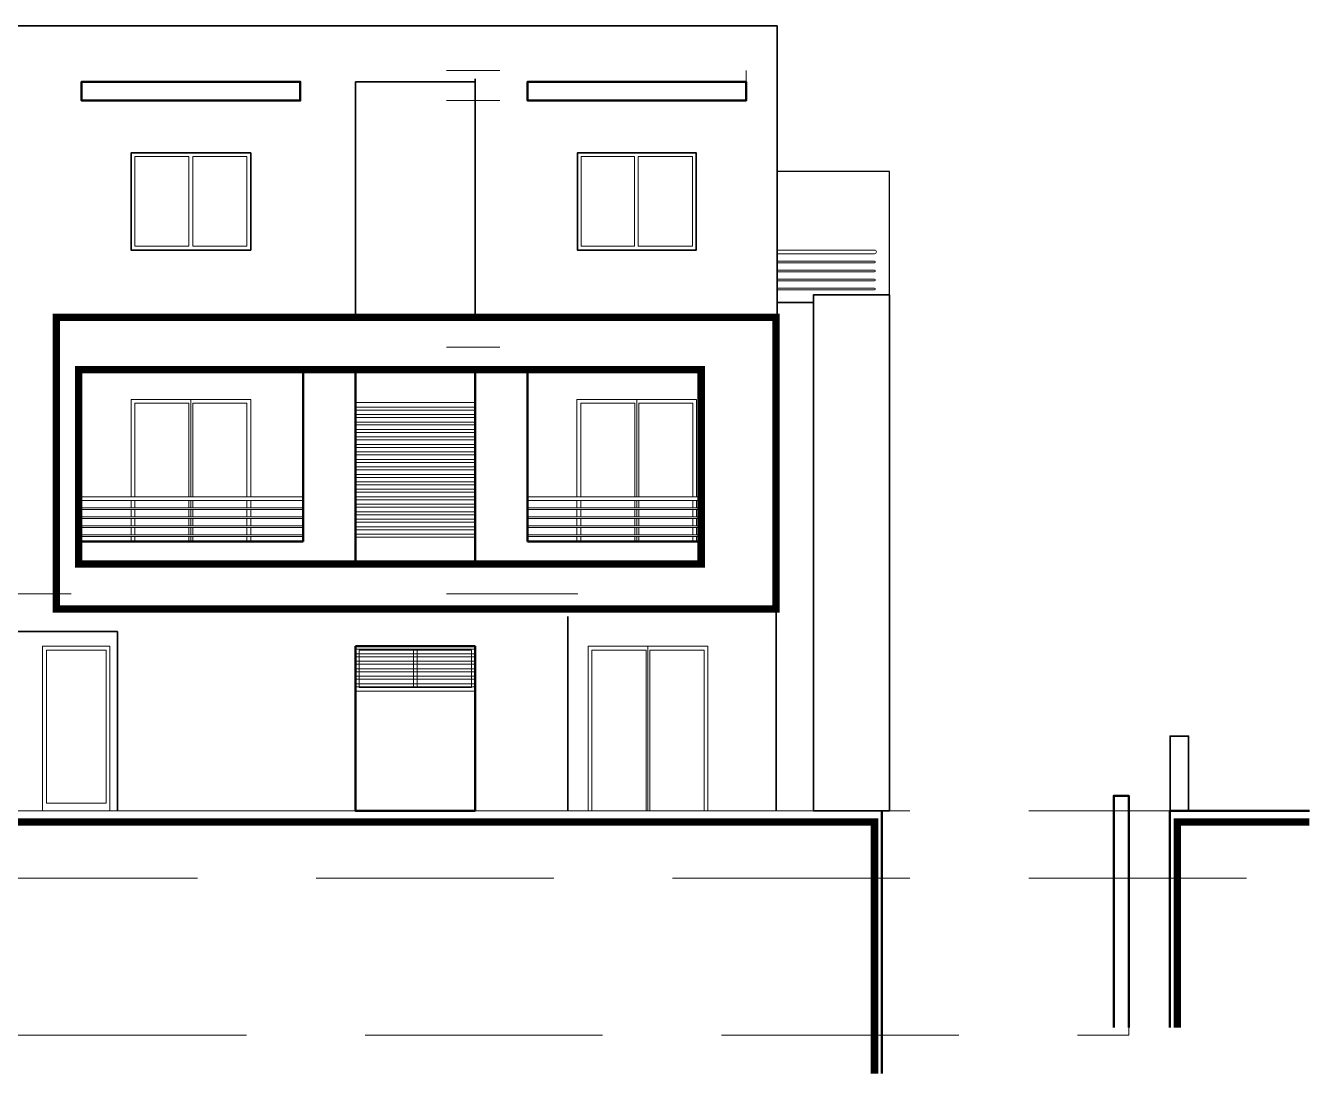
# Model space of a CAD drawing. Header units: metres. Extents: x 0 to 4415, y 1197 to 2590.
# Drawn here: x 1810.92 to 1828.14, y 1198.47 to 1212.54 of the extents above; entities that cross this region are included whole.
import ezdxf

# ---------------------------------------------------------------- set-up
doc = ezdxf.new("R2010")
doc.units = ezdxf.units.M
doc.linetypes.add('CACHE2', pattern=[4.7625, 3.175, -1.5875])
doc.linetypes.add('CONTINU', pattern=[0])
for name, color, linetype, lineweight in [('00-Menuiserie', 152, 'CONTINU', 5), ('caché', 20, 'CACHE2', 13), ('Façade 02', 41, 'Continuous', 35), ('façade 03', 33, 'Continuous', 25), ('gris', 251, 'Continuous', 9), ('mur', 7, 'Continuous', 50), ('vue', 7, 'Continuous', 5)]:
    doc.layers.add(name, color=color, linetype=linetype, lineweight=lineweight)

msp = doc.modelspace()

# ---------------------------------------------------------------- linework, layer by layer
at = {"layer": '00-Menuiserie'}
for p, q in [((1822.273, 1209.538), (1820.973, 1209.538)), ((1822.273, 1209.488), (1820.973, 1209.488)), ((1822.273, 1209.388), (1820.973, 1209.388)), ((1822.273, 1209.368), (1820.973, 1209.368)), ((1822.273, 1209.268), (1820.973, 1209.268)), ((1822.273, 1209.248), (1820.973, 1209.248)), ((1822.273, 1209.148), (1820.973, 1209.148)), ((1822.273, 1209.128), (1820.973, 1209.128)), ((1822.273, 1209.028), (1820.973, 1209.028)), ((1822.273, 1209.008), (1820.973, 1209.008)), ((1814.632, 1206.238), (1811.633, 1206.238)), ((1814.632, 1206.188), (1811.633, 1206.188)), ((1814.632, 1206.088), (1811.633, 1206.088)), ((1819.956, 1206.238), (1817.634, 1206.238)), ((1819.956, 1206.188), (1817.634, 1206.188)), ((1819.956, 1206.088), (1817.634, 1206.088)), ((1814.632, 1206.068), (1811.633, 1206.068)), ((1814.632, 1205.968), (1811.633, 1205.968)), ((1814.632, 1205.948), (1811.633, 1205.948)), ((1819.956, 1206.068), (1817.634, 1206.068)), ((1819.956, 1205.968), (1817.634, 1205.968)), ((1819.956, 1205.948), (1817.634, 1205.948)), ((1814.632, 1205.848), (1811.633, 1205.848)), ((1814.632, 1205.828), (1811.633, 1205.828)), ((1814.632, 1205.728), (1811.633, 1205.728)), ((1819.956, 1205.848), (1817.634, 1205.848)), ((1819.956, 1205.828), (1817.634, 1205.828)), ((1819.956, 1205.728), (1817.634, 1205.728)), ((1814.632, 1205.708), (1811.633, 1205.708)), ((1819.956, 1205.708), (1817.634, 1205.708))]:
    msp.add_line(p, q, dxfattribs=at)
for centre, radius in [((1822.273, 1209.513), 0.025), ((1822.273, 1209.378), 0.01), ((1822.273, 1209.258), 0.01), ((1822.273, 1209.138), 0.01), ((1822.273, 1209.018), 0.01)]:
    msp.add_arc(centre, radius, 270, 90, dxfattribs=at)
at = {"layer": 'caché', "linetype": 'CACHE2'}
for p, q in [((1817.263, 1211.938), (1816.551, 1211.938)), ((1817.263, 1211.538), (1816.551, 1211.538)), ((1817.263, 1208.638), (1816.551, 1208.638)), ((1817.263, 1208.238), (1816.551, 1208.238)), ((1817.263, 1205.338), (1816.551, 1205.338)), ((1818.307, 1205.338), (1816.883, 1205.338)), ((1817.263, 1204.938), (1816.551, 1204.938)), ((1818.307, 1204.938), (1816.883, 1204.938)), ((1800.522, 1202.038), (1827.246, 1202.038)), ((1802.479, 1202.038), (1822.473, 1202.038)), ((1825.473, 1202.038), (1828.089, 1202.038)), ((1800.522, 1201.138), (1827.246, 1201.138))]:
    msp.add_line(p, q, dxfattribs=at)
for points in [[(1809.885, 1204.738), (1810.085, 1204.738), (1810.085, 1204.938), (1811.533, 1204.938)], [(1806.93, 1202.038), (1810.7, 1202.038), (1810.7, 1199.038), (1825.673, 1199.038), (1825.673, 1202.038)]]:
    msp.add_lwpolyline(points, dxfattribs=at)
at = {"layer": 'Façade 02'}
for p, q in [((1820.973, 1212.538), (1820.973, 1208.638)), ((1815.333, 1208.637), (1815.333, 1211.788)), ((1815.333, 1211.788), (1816.933, 1211.788)), ((1816.933, 1208.637), (1816.933, 1211.829)), ((1821.456, 1208.838), (1820.973, 1208.838)), ((1822.473, 1208.938), (1822.473, 1204.638)), ((1820.956, 1204.736), (1820.956, 1202.038)), ((1818.173, 1204.638), (1818.173, 1202.038)), ((1822.473, 1204.638), (1822.473, 1202.038)), ((1812.15, 1204.438), (1812.15, 1202.038))]:
    msp.add_line(p, q, dxfattribs=at)
for points in [[(1820.973, 1212.538), (1809.885, 1212.538), (1809.885, 1212.538), (1809.885, 1204.438), (1812.15, 1204.438)], [(1812.332, 1209.538), (1812.332, 1210.838), (1813.932, 1210.838), (1813.932, 1209.538)], [(1812.332, 1210.838), (1812.332, 1209.538), (1813.932, 1209.538), (1813.932, 1210.838)], [(1818.3, 1209.538), (1818.3, 1210.838), (1819.89, 1210.838), (1819.89, 1209.538)], [(1818.3, 1210.838), (1818.3, 1209.538), (1819.89, 1209.538), (1819.89, 1210.838)], [(1821.456, 1208.638), (1821.456, 1208.938), (1822.473, 1208.938), (1822.473, 1202.038), (1821.456, 1202.038), (1821.456, 1208.638)], [(1826.473, 1202.038), (1826.473, 1203.038), (1826.225, 1203.038), (1826.225, 1202.038)]]:
    msp.add_lwpolyline(points, dxfattribs=at)
at = {"layer": 'façade 03'}
msp.add_lwpolyline([(1822.473, 1208.938), (1822.473, 1210.588), (1820.973, 1210.588)], dxfattribs=at)
at = {"layer": 'gris'}
for p, q in [((1816.883, 1204.238), (1815.383, 1204.238)), ((1816.108, 1204.188), (1816.108, 1203.688)), ((1816.158, 1204.188), (1816.158, 1203.688))]:
    msp.add_line(p, q, dxfattribs=at)
for points in [[(1813.107, 1210.788), (1813.107, 1209.588), (1812.382, 1209.588), (1812.382, 1210.788), (1813.107, 1210.788), (1813.107, 1209.588)], [(1813.882, 1210.788), (1813.882, 1209.588), (1813.157, 1209.588), (1813.157, 1210.788), (1813.882, 1210.788), (1813.882, 1209.588)], [(1819.065, 1210.788), (1819.065, 1209.588), (1818.35, 1209.588), (1818.35, 1210.788), (1819.065, 1210.788), (1819.065, 1209.588)], [(1819.84, 1210.788), (1819.84, 1209.588), (1819.115, 1209.588), (1819.115, 1210.788), (1819.84, 1210.788), (1819.84, 1209.588)], [(1813.132, 1206.238), (1813.132, 1207.538), (1812.332, 1207.538), (1812.332, 1206.238)], [(1812.332, 1206.238), (1812.332, 1207.538), (1813.932, 1207.538), (1813.932, 1206.238)], [(1813.107, 1206.238), (1813.107, 1207.488), (1812.382, 1207.488), (1812.382, 1206.238)], [(1813.157, 1206.238), (1813.157, 1207.488), (1813.882, 1207.488), (1813.882, 1206.238)], [(1819.095, 1206.238), (1819.095, 1207.538), (1818.295, 1207.538), (1818.295, 1206.238)], [(1818.295, 1206.238), (1818.295, 1207.538), (1819.895, 1207.538), (1819.895, 1206.238)], [(1819.07, 1206.238), (1819.07, 1207.488), (1818.345, 1207.488), (1818.345, 1206.238)], [(1819.12, 1206.238), (1819.12, 1207.488), (1819.845, 1207.488), (1819.845, 1206.238)], [(1812.332, 1206.188), (1812.332, 1206.088)], [(1812.332, 1206.088), (1812.332, 1206.188)], [(1812.382, 1206.188), (1812.382, 1206.088)], [(1813.107, 1206.188), (1813.107, 1206.088)], [(1813.107, 1206.088), (1813.107, 1206.188)], [(1813.132, 1206.188), (1813.132, 1206.088)], [(1813.132, 1206.088), (1813.132, 1206.188)], [(1813.157, 1206.188), (1813.157, 1206.088)], [(1813.882, 1206.188), (1813.882, 1206.088)], [(1813.882, 1206.088), (1813.882, 1206.188)], [(1813.932, 1206.188), (1813.932, 1206.088)], [(1818.295, 1206.188), (1818.295, 1206.088)], [(1818.295, 1206.088), (1818.295, 1206.188)], [(1818.345, 1206.188), (1818.345, 1206.088)], [(1819.07, 1206.188), (1819.07, 1206.088)], [(1819.07, 1206.088), (1819.07, 1206.188)], [(1819.095, 1206.188), (1819.095, 1206.088)], [(1819.095, 1206.088), (1819.095, 1206.188)], [(1819.12, 1206.188), (1819.12, 1206.088)], [(1819.845, 1206.188), (1819.845, 1206.088)], [(1819.845, 1206.088), (1819.845, 1206.188)], [(1819.895, 1206.188), (1819.895, 1206.088)], [(1812.332, 1206.068), (1812.332, 1205.968)], [(1812.332, 1205.968), (1812.332, 1206.068)], [(1812.332, 1205.948), (1812.332, 1205.848)], [(1812.332, 1205.848), (1812.332, 1205.948)], [(1812.382, 1206.068), (1812.382, 1205.968)], [(1812.382, 1205.948), (1812.382, 1205.848)], [(1813.107, 1206.068), (1813.107, 1205.968)], [(1813.107, 1205.968), (1813.107, 1206.068)], [(1813.107, 1205.948), (1813.107, 1205.848)], [(1813.107, 1205.848), (1813.107, 1205.948)], [(1813.132, 1205.968), (1813.132, 1206.068)], [(1813.132, 1206.068), (1813.132, 1205.968)], [(1813.132, 1205.948), (1813.132, 1205.848)], [(1813.132, 1205.848), (1813.132, 1205.948)], [(1813.157, 1206.068), (1813.157, 1205.968)], [(1813.157, 1205.948), (1813.157, 1205.848)], [(1813.882, 1206.068), (1813.882, 1205.968)], [(1813.882, 1205.968), (1813.882, 1206.068)], [(1813.882, 1205.948), (1813.882, 1205.848)], [(1813.882, 1205.848), (1813.882, 1205.948)], [(1813.932, 1206.068), (1813.932, 1205.968)], [(1813.932, 1205.948), (1813.932, 1205.848)], [(1818.295, 1206.068), (1818.295, 1205.968)], [(1818.295, 1205.968), (1818.295, 1206.068)], [(1818.295, 1205.948), (1818.295, 1205.848)], [(1818.295, 1205.848), (1818.295, 1205.948)], [(1818.345, 1206.068), (1818.345, 1205.968)], [(1818.345, 1205.948), (1818.345, 1205.848)], [(1819.07, 1206.068), (1819.07, 1205.968)], [(1819.07, 1205.968), (1819.07, 1206.068)], [(1819.07, 1205.948), (1819.07, 1205.848)], [(1819.07, 1205.848), (1819.07, 1205.948)], [(1819.095, 1205.968), (1819.095, 1206.068)], [(1819.095, 1206.068), (1819.095, 1205.968)], [(1819.095, 1205.948), (1819.095, 1205.848)], [(1819.095, 1205.848), (1819.095, 1205.948)], [(1819.12, 1206.068), (1819.12, 1205.968)], [(1819.12, 1205.948), (1819.12, 1205.848)], [(1819.845, 1206.068), (1819.845, 1205.968)], [(1819.845, 1205.968), (1819.845, 1206.068)], [(1819.845, 1205.948), (1819.845, 1205.848)], [(1819.845, 1205.848), (1819.845, 1205.948)], [(1819.895, 1206.068), (1819.895, 1205.968)], [(1819.895, 1205.948), (1819.895, 1205.848)], [(1812.332, 1205.828), (1812.332, 1205.728)], [(1812.332, 1205.728), (1812.332, 1205.828)], [(1812.382, 1205.828), (1812.382, 1205.728)], [(1813.107, 1205.828), (1813.107, 1205.728)], [(1813.107, 1205.728), (1813.107, 1205.828)], [(1813.132, 1205.828), (1813.132, 1205.728)], [(1813.132, 1205.728), (1813.132, 1205.828)], [(1813.157, 1205.828), (1813.157, 1205.728)], [(1813.882, 1205.828), (1813.882, 1205.728)], [(1813.882, 1205.728), (1813.882, 1205.828)], [(1813.932, 1205.828), (1813.932, 1205.728)], [(1818.295, 1205.828), (1818.295, 1205.728)], [(1818.295, 1205.728), (1818.295, 1205.828)], [(1818.345, 1205.828), (1818.345, 1205.728)], [(1819.07, 1205.828), (1819.07, 1205.728)], [(1819.07, 1205.728), (1819.07, 1205.828)], [(1819.095, 1205.828), (1819.095, 1205.728)], [(1819.095, 1205.728), (1819.095, 1205.828)], [(1819.12, 1205.828), (1819.12, 1205.728)], [(1819.845, 1205.828), (1819.845, 1205.728)], [(1819.845, 1205.728), (1819.845, 1205.828)], [(1819.895, 1205.828), (1819.895, 1205.728)], [(1812.332, 1205.708), (1812.332, 1205.638)], [(1812.332, 1205.638), (1812.332, 1205.708)], [(1812.382, 1205.708), (1812.382, 1205.638)], [(1813.107, 1205.708), (1813.107, 1205.638)], [(1813.107, 1205.638), (1813.107, 1205.708)], [(1813.132, 1205.708), (1813.132, 1205.638)], [(1813.132, 1205.638), (1813.132, 1205.708)], [(1813.157, 1205.708), (1813.157, 1205.638)], [(1813.882, 1205.708), (1813.882, 1205.638)], [(1813.882, 1205.638), (1813.882, 1205.708)], [(1813.932, 1205.708), (1813.932, 1205.638)], [(1818.295, 1205.708), (1818.295, 1205.638)], [(1818.295, 1205.638), (1818.295, 1205.708)], [(1818.345, 1205.708), (1818.345, 1205.638)], [(1819.07, 1205.708), (1819.07, 1205.638)], [(1819.07, 1205.638), (1819.07, 1205.708)], [(1819.095, 1205.708), (1819.095, 1205.638)], [(1819.095, 1205.638), (1819.095, 1205.708)], [(1819.12, 1205.708), (1819.12, 1205.638)], [(1819.845, 1205.708), (1819.845, 1205.638)], [(1819.845, 1205.638), (1819.845, 1205.708)], [(1819.895, 1205.708), (1819.895, 1205.638)], [(1819.244, 1202.038), (1819.244, 1204.238), (1818.444, 1204.238), (1818.444, 1202.038)], [(1818.444, 1202.038), (1818.444, 1204.238), (1820.044, 1204.238), (1820.044, 1202.038)], [(1819.219, 1202.038), (1819.219, 1204.188), (1818.494, 1204.188), (1818.494, 1202.038)], [(1819.269, 1202.038), (1819.269, 1204.188), (1819.994, 1204.188), (1819.994, 1202.038)]]:
    msp.add_lwpolyline(points, dxfattribs=at)
for points in [[(1811.15, 1202.038), (1812.05, 1202.038), (1812.05, 1204.238), (1811.15, 1204.238)], [(1811.15, 1204.238), (1812.05, 1204.238), (1812.05, 1202.038), (1811.15, 1202.038)], [(1811.2, 1204.188), (1812, 1204.188), (1812, 1202.138), (1811.2, 1202.138)], [(1815.333, 1204.238), (1816.933, 1204.238), (1816.933, 1203.638), (1815.333, 1203.638)], [(1815.383, 1204.188), (1816.883, 1204.188), (1816.883, 1203.688), (1815.383, 1203.688)]]:
    msp.add_lwpolyline(points, close=True, dxfattribs=at)
at = {"layer": 'mur'}
for p, q in [((1814.632, 1207.937), (1814.632, 1205.638)), ((1817.634, 1207.937), (1817.634, 1205.638)), ((1814.632, 1205.638), (1811.633, 1205.638)), ((1817.634, 1205.638), (1819.956, 1205.638)), ((1822.373, 1202.038), (1822.373, 1198.524))]:
    msp.add_line(p, q, dxfattribs=at)
for points in [[(1813.994, 1211.538), (1811.671, 1211.538), (1811.671, 1211.788), (1813.994, 1211.788)], [(1812.271, 1211.538), (1814.594, 1211.538), (1814.594, 1211.788), (1812.271, 1211.788)], [(1819.956, 1211.538), (1817.634, 1211.538), (1817.634, 1211.788), (1819.956, 1211.788)], [(1818.234, 1211.538), (1820.556, 1211.538), (1820.556, 1211.788), (1818.234, 1211.788)], [(1825.473, 1199.138), (1825.473, 1202.038), (1825.473, 1202.238), (1825.673, 1202.238), (1825.673, 1199.138)], [(1826.223, 1202.038), (1828.089, 1202.038)], [(1826.223, 1199.138), (1826.223, 1202.038), (1828.089, 1202.038)]]:
    msp.add_lwpolyline(points, dxfattribs=at)
at = {"layer": 'mur', "const_width": 0.1}
for points in [[(1811.333, 1204.738), (1820.956, 1204.738), (1820.956, 1208.637), (1811.333, 1208.637)], [(1811.633, 1205.338), (1819.956, 1205.338), (1819.956, 1207.937), (1811.633, 1207.937)]]:
    msp.add_lwpolyline(points, close=True, dxfattribs=at)
at = {"layer": 'mur'}
for points in [[(1815.333, 1207.937), (1816.933, 1207.937), (1816.933, 1205.338), (1815.333, 1205.338)], [(1815.333, 1204.238), (1816.933, 1204.238), (1816.933, 1202.038), (1815.333, 1202.038)]]:
    msp.add_lwpolyline(points, close=True, dxfattribs=at)
at = {"layer": 'vue'}
for p, q in [((1820.556, 1211.538), (1820.556, 1211.938)), ((1815.333, 1207.498), (1816.933, 1207.498)), ((1815.333, 1207.438), (1816.933, 1207.438)), ((1815.333, 1207.398), (1816.933, 1207.398)), ((1815.333, 1207.338), (1816.933, 1207.338)), ((1815.333, 1207.298), (1816.933, 1207.298)), ((1815.333, 1207.238), (1816.933, 1207.238)), ((1815.333, 1207.198), (1816.933, 1207.198)), ((1815.333, 1207.138), (1816.933, 1207.138)), ((1815.333, 1207.098), (1816.933, 1207.098)), ((1815.333, 1207.038), (1816.933, 1207.038)), ((1815.333, 1206.998), (1816.933, 1206.998)), ((1815.333, 1206.938), (1816.933, 1206.938)), ((1815.333, 1206.898), (1816.933, 1206.898)), ((1815.333, 1206.838), (1816.933, 1206.838)), ((1815.333, 1206.798), (1816.933, 1206.798)), ((1815.333, 1206.738), (1816.933, 1206.738)), ((1815.333, 1206.698), (1816.933, 1206.698)), ((1815.333, 1206.638), (1816.933, 1206.638)), ((1815.333, 1206.598), (1816.933, 1206.598)), ((1815.333, 1206.538), (1816.933, 1206.538)), ((1815.333, 1206.498), (1816.933, 1206.498)), ((1815.333, 1206.438), (1816.933, 1206.438)), ((1815.333, 1206.398), (1816.933, 1206.398)), ((1815.333, 1206.338), (1816.933, 1206.338)), ((1815.333, 1206.298), (1816.933, 1206.298)), ((1815.333, 1206.238), (1816.933, 1206.238)), ((1815.333, 1206.198), (1816.933, 1206.198)), ((1815.333, 1206.138), (1816.933, 1206.138)), ((1815.333, 1206.098), (1816.933, 1206.098)), ((1815.333, 1206.038), (1816.933, 1206.038)), ((1815.333, 1205.998), (1816.933, 1205.998)), ((1815.333, 1205.938), (1816.933, 1205.938)), ((1815.333, 1205.898), (1816.933, 1205.898)), ((1815.333, 1205.838), (1816.933, 1205.838)), ((1815.333, 1205.798), (1816.933, 1205.798)), ((1815.333, 1205.738), (1816.933, 1205.738)), ((1815.333, 1205.698), (1816.933, 1205.698)), ((1815.333, 1204.238), (1816.933, 1204.238)), ((1815.333, 1204.198), (1816.933, 1204.198)), ((1815.333, 1204.138), (1816.933, 1204.138)), ((1815.333, 1204.098), (1816.933, 1204.098)), ((1815.333, 1204.038), (1816.933, 1204.038)), ((1815.333, 1203.998), (1816.933, 1203.998)), ((1815.333, 1203.938), (1816.933, 1203.938)), ((1815.333, 1203.898), (1816.933, 1203.898)), ((1815.333, 1203.838), (1816.933, 1203.838)), ((1815.333, 1203.798), (1816.933, 1203.798)), ((1815.333, 1203.738), (1816.933, 1203.738)), ((1815.333, 1203.698), (1816.933, 1203.698))]:
    msp.add_line(p, q, dxfattribs=at)
at = {"layer": 'vue', "const_width": 0.1}
for points in [[(1802.379, 1200.988), (1806.995, 1200.988), (1806.995, 1201.888), (1822.273, 1201.888), (1822.273, 1198.524)], [(1826.323, 1199.138), (1826.323, 1201.888), (1828.089, 1201.888)]]:
    msp.add_lwpolyline(points, dxfattribs=at)

doc.saveas('drawing.dxf')
